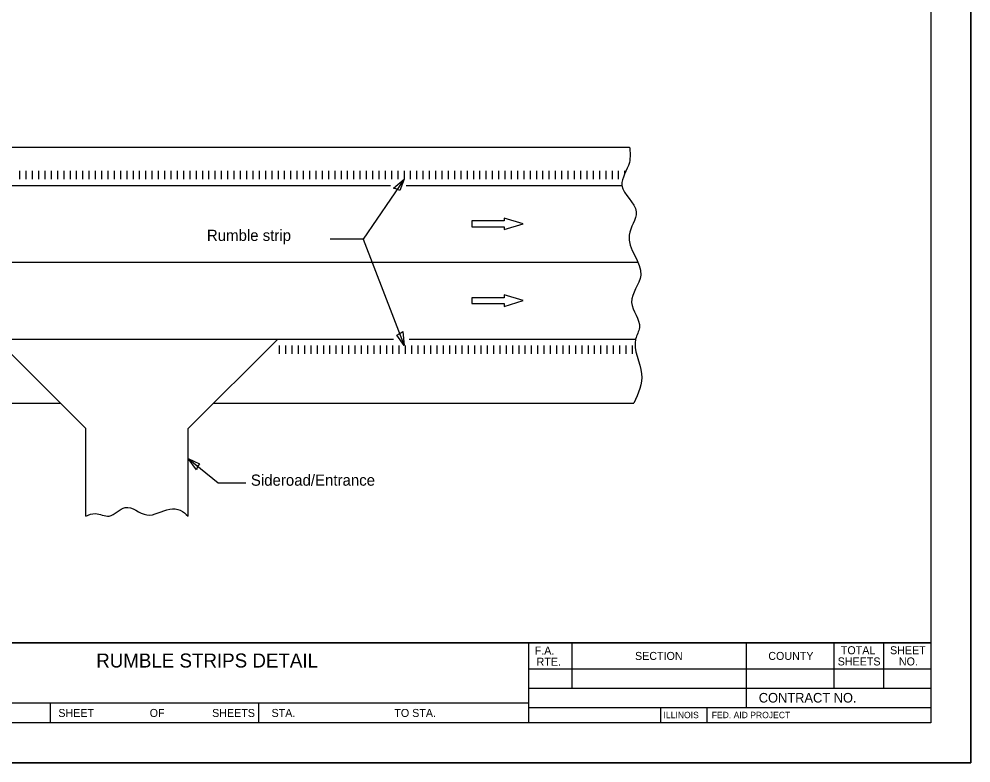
# Model space of a CAD drawing. Extents: x 481972 to 482652, y 100993 to 101433.
# Drawn here: x 482414.4 to 482652.2, y 100993.2 to 101179.1 of the extents above; entities that cross this region are included whole.
import ezdxf

# ---------------------------------------------------------------- set-up
doc = ezdxf.new("R2010")
doc.units = 0
for name, color, linetype in [('Alignment_PR_50 Scale Centerline', 7, 'Continuous'), ('Design_PR_Roadway Notes', 7, 'Continuous'), ('Level 48', 7, 'Continuous'), ('Sheets_50 Reference Boundary', 7, 'Continuous'), ('Sheets_General Details', 7, 'Continuous'), ('Sheets_Printer Plotting Border', 7, 'Continuous'), ('Stage_Construction Traffic Control', 7, 'Continuous'), ('Topo_EOP', 7, 'Continuous')]:
    doc.layers.add(name, color=color, linetype=linetype)

msp = doc.modelspace()

# ---------------------------------------------------------------- linework, layer by layer
at = {"layer": 'Alignment_PR_50 Scale Centerline'}
msp.add_line((482047.74, 101118.29), (482568.99, 101118.29), dxfattribs=at)
at = {"layer": 'Design_PR_Roadway Notes'}
for p, q in [((482510.56, 101139.06), (482500.33, 101124.03)), ((482500.33, 101124.03), (482492.14, 101124.03)), ((482500.33, 101124.03), (482510.56, 101097.52)), ((482456.65, 101069.22), (482464.15, 101063.2)), ((482464.15, 101063.2), (482471.08, 101063.2))]:
    msp.add_line(p, q, dxfattribs=at)
for points in [[(482507.89, 101136.8), (482510.56, 101139.06), (482509.49, 101136.17), (482508.75, 101136.54)], [(482510.22, 101101.01), (482510.56, 101097.52), (482508.79, 101100.04), (482509.52, 101100.44)], [(482458.69, 101066.38), (482456.65, 101069.22), (482459.45, 101067.93), (482459.01, 101067.22)]]:
    msp.add_lwpolyline(points, close=True, dxfattribs=at)
at = {"layer": 'Level 48'}
msp.add_lwpolyline([(481972.17, 101433.16), (482652.17, 101433.16), (482652.17, 100993.16), (481972.17, 100993.16)], close=True, dxfattribs=at)
at = {"layer": 'Sheets_50 Reference Boundary'}
msp.add_lwpolyline([(482012.17, 101423.16), (482642.17, 101423.16), (482642.17, 101023.16), (482012.17, 101023.16)], close=True, dxfattribs=at)
at = {"layer": 'Sheets_General Details'}
for p, q in [((482652.17, 100993.16), (482652.17, 101433.16)), ((482012.17, 101023.16), (482642.17, 101023.16)), ((482541.66, 101023.16), (482541.66, 101003.16)), ((482552.46, 101023.16), (482552.46, 101011.86)), ((482596.06, 101023.16), (482596.06, 101007.06)), ((482617.9, 101023.16), (482617.9, 101011.86)), ((482630.32, 101023.16), (482630.32, 101011.86)), ((482541.66, 101016.66), (482642.17, 101016.66)), ((482541.66, 101011.86), (482642.17, 101011.86)), ((482387.66, 101008.16), (482541.66, 101008.16)), ((482422.17, 101008.16), (482422.17, 101003.16)), ((482474.17, 101008.16), (482474.17, 101003.16)), ((482541.66, 101007.06), (482642.17, 101007.06)), ((482574.6, 101007.06), (482574.6, 101003.16)), ((482586.2, 101007.06), (482586.2, 101003.16)), ((482652.17, 100993.16), (481972.17, 100993.16))]:
    msp.add_line(p, q, dxfattribs=at)
msp.add_lwpolyline([(482012.17, 101423.16), (482642.17, 101423.16), (482642.17, 101003.16), (482012.17, 101003.16)], close=True, dxfattribs=at)
at = {"layer": 'Sheets_Printer Plotting Border'}
msp.add_lwpolyline([(481972.17, 100993.16), (482652.17, 100993.16), (482652.17, 101433.16), (481972.17, 101433.16)], close=True, dxfattribs=at)
at = {"layer": 'Stage_Construction Traffic Control'}
for p, q in [((482414.53, 101141.16), (482414.53, 101139.06)), ((482416.11, 101141.16), (482416.11, 101139.06)), ((482417.68, 101141.16), (482417.68, 101139.06)), ((482419.26, 101141.16), (482419.26, 101139.06)), ((482420.83, 101141.16), (482420.83, 101139.06)), ((482422.41, 101141.16), (482422.41, 101139.06)), ((482423.98, 101141.16), (482423.98, 101139.06)), ((482425.55, 101141.16), (482425.55, 101139.06)), ((482427.13, 101141.16), (482427.13, 101139.06)), ((482428.7, 101141.16), (482428.7, 101139.06)), ((482430.28, 101141.16), (482430.28, 101139.06)), ((482431.85, 101141.16), (482431.85, 101139.06)), ((482433.42, 101141.16), (482433.42, 101139.06)), ((482435, 101141.16), (482435, 101139.06)), ((482436.57, 101141.16), (482436.57, 101139.06)), ((482438.15, 101141.16), (482438.15, 101139.06)), ((482439.72, 101141.16), (482439.72, 101139.06)), ((482441.3, 101141.16), (482441.3, 101139.06)), ((482442.87, 101141.16), (482442.87, 101139.06)), ((482444.44, 101141.16), (482444.44, 101139.06)), ((482446.02, 101141.16), (482446.02, 101139.06)), ((482447.59, 101141.16), (482447.59, 101139.06)), ((482449.17, 101141.16), (482449.17, 101139.06)), ((482450.74, 101141.16), (482450.74, 101139.06)), ((482452.31, 101141.16), (482452.31, 101139.06)), ((482453.89, 101141.16), (482453.89, 101139.06)), ((482455.46, 101141.16), (482455.46, 101139.06)), ((482457.04, 101141.16), (482457.04, 101139.06)), ((482458.61, 101141.16), (482458.61, 101139.06)), ((482460.19, 101141.16), (482460.19, 101139.06)), ((482461.76, 101141.16), (482461.76, 101139.06)), ((482463.33, 101141.16), (482463.33, 101139.06)), ((482464.91, 101141.16), (482464.91, 101139.06)), ((482466.48, 101141.16), (482466.48, 101139.06)), ((482468.06, 101141.16), (482468.06, 101139.06)), ((482469.63, 101141.16), (482469.63, 101139.06)), ((482471.2, 101141.16), (482471.2, 101139.06)), ((482472.78, 101141.16), (482472.78, 101139.06)), ((482474.35, 101141.16), (482474.35, 101139.06)), ((482475.93, 101141.16), (482475.93, 101139.06)), ((482477.5, 101141.16), (482477.5, 101139.06)), ((482479.08, 101141.16), (482479.08, 101139.06)), ((482480.65, 101141.16), (482480.65, 101139.06)), ((482482.22, 101141.16), (482482.22, 101139.06)), ((482483.8, 101141.16), (482483.8, 101139.06)), ((482485.37, 101141.16), (482485.37, 101139.06)), ((482486.95, 101141.16), (482486.95, 101139.06)), ((482488.52, 101141.16), (482488.52, 101139.06)), ((482490.1, 101141.16), (482490.1, 101139.06)), ((482491.67, 101141.16), (482491.67, 101139.06)), ((482493.24, 101141.16), (482493.24, 101139.06)), ((482494.82, 101141.16), (482494.82, 101139.06)), ((482496.39, 101141.16), (482496.39, 101139.06)), ((482497.97, 101141.16), (482497.97, 101139.06)), ((482499.54, 101141.16), (482499.54, 101139.06)), ((482501.11, 101141.16), (482501.11, 101139.06)), ((482502.69, 101141.16), (482502.69, 101139.06)), ((482504.26, 101141.16), (482504.26, 101139.06)), ((482505.84, 101141.16), (482505.84, 101139.06)), ((482507.41, 101141.16), (482507.41, 101139.06)), ((482508.99, 101141.16), (482508.99, 101139.06)), ((482510.56, 101141.16), (482510.56, 101139.06)), ((482512.13, 101141.16), (482512.13, 101139.06)), ((482513.71, 101141.16), (482513.71, 101139.06)), ((482515.28, 101141.16), (482515.28, 101139.06)), ((482516.86, 101141.16), (482516.86, 101139.06)), ((482518.43, 101141.16), (482518.43, 101139.06)), ((482520, 101141.16), (482520, 101139.06)), ((482521.58, 101141.16), (482521.58, 101139.06)), ((482523.15, 101141.16), (482523.15, 101139.06)), ((482524.73, 101141.16), (482524.73, 101139.06)), ((482526.3, 101141.16), (482526.3, 101139.06)), ((482527.88, 101141.16), (482527.88, 101139.06)), ((482529.45, 101141.16), (482529.45, 101139.06)), ((482531.02, 101141.16), (482531.02, 101139.06)), ((482532.6, 101141.16), (482532.6, 101139.06)), ((482534.17, 101141.16), (482534.17, 101139.06)), ((482535.75, 101141.16), (482535.75, 101139.06)), ((482537.32, 101141.16), (482537.32, 101139.06)), ((482538.89, 101141.16), (482538.89, 101139.06)), ((482540.47, 101141.16), (482540.47, 101139.06)), ((482542.04, 101141.16), (482542.04, 101139.06)), ((482543.62, 101141.16), (482543.62, 101139.06)), ((482545.19, 101141.16), (482545.19, 101139.06)), ((482546.77, 101141.16), (482546.77, 101139.06)), ((482548.34, 101141.16), (482548.34, 101139.06)), ((482549.91, 101141.16), (482549.91, 101139.06)), ((482551.49, 101141.16), (482551.49, 101139.06)), ((482553.06, 101141.16), (482553.06, 101139.06)), ((482554.64, 101141.16), (482554.64, 101139.06)), ((482556.21, 101141.16), (482556.21, 101139.06)), ((482557.78, 101141.16), (482557.78, 101139.06)), ((482559.36, 101141.16), (482559.36, 101139.06)), ((482560.93, 101141.16), (482560.93, 101139.06)), ((482562.51, 101141.16), (482562.51, 101139.06)), ((482564.08, 101141.16), (482564.08, 101139.06)), ((482565.66, 101141.16), (482565.66, 101140.41)), ((482479.47, 101095.42), (482479.47, 101097.52)), ((482481.04, 101095.42), (482481.04, 101097.52)), ((482482.61, 101095.42), (482482.61, 101097.52)), ((482484.19, 101095.42), (482484.19, 101097.52)), ((482485.76, 101095.42), (482485.76, 101097.52)), ((482487.34, 101095.42), (482487.34, 101097.52)), ((482488.91, 101095.42), (482488.91, 101097.52)), ((482490.49, 101095.42), (482490.49, 101097.52)), ((482492.06, 101095.42), (482492.06, 101097.52)), ((482493.63, 101095.42), (482493.63, 101097.52)), ((482495.21, 101095.42), (482495.21, 101097.52)), ((482496.78, 101095.42), (482496.78, 101097.52)), ((482498.36, 101095.42), (482498.36, 101097.52)), ((482499.93, 101095.42), (482499.93, 101097.52)), ((482501.5, 101095.42), (482501.5, 101097.52)), ((482503.08, 101095.42), (482503.08, 101097.52)), ((482504.65, 101095.42), (482504.65, 101097.52)), ((482506.23, 101095.42), (482506.23, 101097.52)), ((482507.8, 101095.42), (482507.8, 101097.52)), ((482509.38, 101095.42), (482509.38, 101097.52)), ((482510.95, 101095.42), (482510.95, 101097.52)), ((482512.52, 101095.42), (482512.52, 101097.52)), ((482514.1, 101095.42), (482514.1, 101097.52)), ((482515.67, 101095.42), (482515.67, 101097.52)), ((482517.25, 101095.42), (482517.25, 101097.52)), ((482518.82, 101095.42), (482518.82, 101097.52)), ((482520.39, 101095.42), (482520.39, 101097.52)), ((482521.97, 101095.42), (482521.97, 101097.52)), ((482523.54, 101095.42), (482523.54, 101097.52)), ((482525.12, 101095.42), (482525.12, 101097.52)), ((482526.69, 101095.42), (482526.69, 101097.52)), ((482528.27, 101095.42), (482528.27, 101097.52)), ((482529.84, 101095.42), (482529.84, 101097.52)), ((482531.41, 101095.42), (482531.41, 101097.52)), ((482532.99, 101095.42), (482532.99, 101097.52)), ((482534.56, 101095.42), (482534.56, 101097.52)), ((482536.14, 101095.42), (482536.14, 101097.52)), ((482537.71, 101095.42), (482537.71, 101097.52)), ((482539.28, 101095.42), (482539.28, 101097.52)), ((482540.86, 101095.42), (482540.86, 101097.52)), ((482542.43, 101095.42), (482542.43, 101097.52)), ((482544.01, 101095.42), (482544.01, 101097.52)), ((482545.58, 101095.42), (482545.58, 101097.52)), ((482547.16, 101095.42), (482547.16, 101097.52)), ((482548.73, 101095.42), (482548.73, 101097.52)), ((482550.3, 101095.42), (482550.3, 101097.52)), ((482551.88, 101095.42), (482551.88, 101097.52)), ((482553.45, 101095.42), (482553.45, 101097.52)), ((482555.03, 101095.42), (482555.03, 101097.52)), ((482556.6, 101095.42), (482556.6, 101097.52)), ((482558.17, 101095.42), (482558.17, 101097.52)), ((482559.75, 101095.42), (482559.75, 101097.52)), ((482561.32, 101095.42), (482561.32, 101097.52)), ((482562.9, 101095.42), (482562.9, 101097.52)), ((482564.47, 101095.42), (482564.47, 101097.52)), ((482566.05, 101095.42), (482566.05, 101097.52)), ((482567.62, 101095.42), (482567.62, 101097.52))]:
    msp.add_line(p, q, dxfattribs=at)
for points in [[(482527.47, 101127.16), (482535.61, 101127.16), (482535.61, 101126.44), (482540.32, 101127.89), (482535.61, 101129.33), (482535.61, 101128.61), (482527.47, 101128.61)], [(482527.47, 101107.97), (482535.61, 101107.97), (482535.61, 101107.25), (482540.32, 101108.69), (482535.61, 101110.14), (482535.61, 101109.42), (482527.47, 101109.42)]]:
    msp.add_lwpolyline(points, close=True, dxfattribs=at)
at = {"layer": 'Topo_EOP'}
for p, q in [((482297.01, 101147.08), (482566.88, 101147.08)), ((482046.29, 101137.49), (482507.22, 101137.49)), ((482511.13, 101137.49), (482564.99, 101137.49)), ((482046.29, 101099.1), (482507.94, 101099.1)), ((482431.06, 101076.7), (482408.66, 101099.1)), ((482456.65, 101076.7), (482479.04, 101099.1)), ((482511.85, 101099.1), (482568.42, 101099.1)), ((482292.15, 101083.1), (482424.66, 101083.1)), ((482463.05, 101083.1), (482567.99, 101083.1)), ((482431.06, 101054.85), (482431.06, 101076.7)), ((482456.65, 101054.85), (482456.65, 101076.7))]:
    msp.add_line(p, q, dxfattribs=at)
for points in [[(482566.88, 101147.08), (482566.84, 101143.24), (482564.99, 101137.49), (482568.55, 101130.86), (482566.77, 101125.04), (482569.68, 101115.03), (482567.42, 101108.25), (482569.36, 101101.95), (482568.42, 101099.1), (482569.91, 101090.41), (482567.99, 101083.1)], [(482431.06, 101054.85), (482433.46, 101055.47), (482436.89, 101054.85), (482440.91, 101057), (482446.31, 101055.14), (482452.08, 101056.61), (482454.65, 101056.32), (482456.65, 101054.85)]]:
    msp.add_spline(points, degree=3, dxfattribs=at)

# ---------------------------------------------------------------- texts
at = {"layer": 'Design_PR_Roadway Notes'}
for s, p in [('Rumble strip', (482461.32, 101123.61)), ('Sideroad/Entrance', (482472.3, 101062.44))]:
    msp.add_text(s, height=2.8, dxfattribs=at).set_placement(p)
at = {"layer": 'Sheets_General Details'}
for s, height, p in [('F.A.  ', 2, (482543.2, 101020.26)), ('TOTAL', 2, (482619.67, 101020.33)), ('SHEET', 2, (482631.96, 101020.33)), ('     RUMBLE STRIPS DETAIL     ', 3.5, (482427.17, 101017.01)), ('RTE.', 2, (482543.67, 101017.46)), ('SECTION', 2, (482568.26, 101018.91)), ('COUNTY', 2, (482601.55, 101018.91)), ('SHEETS', 2, (482618.88, 101017.53)), ('NO.', 2, (482634.17, 101017.53)), ('CONTRACT NO.      ', 2.4, (482599.17, 101008.26)), ('SHEET', 2, (482424.21, 101004.66)), ('OF', 2, (482447.03, 101004.66)), ('SHEETS', 2, (482462.62, 101004.66)), ('STA.', 2, (482477.47, 101004.66)), ('TO STA.', 2, (482508.14, 101004.66)), ('ILLINOIS', 1.6, (482575.39, 101004.35)), ('FED. AID PROJECT', 1.6, (482587.42, 101004.35))]:
    msp.add_text(s, height=height, dxfattribs=at).set_placement(p)

doc.saveas('drawing.dxf')
